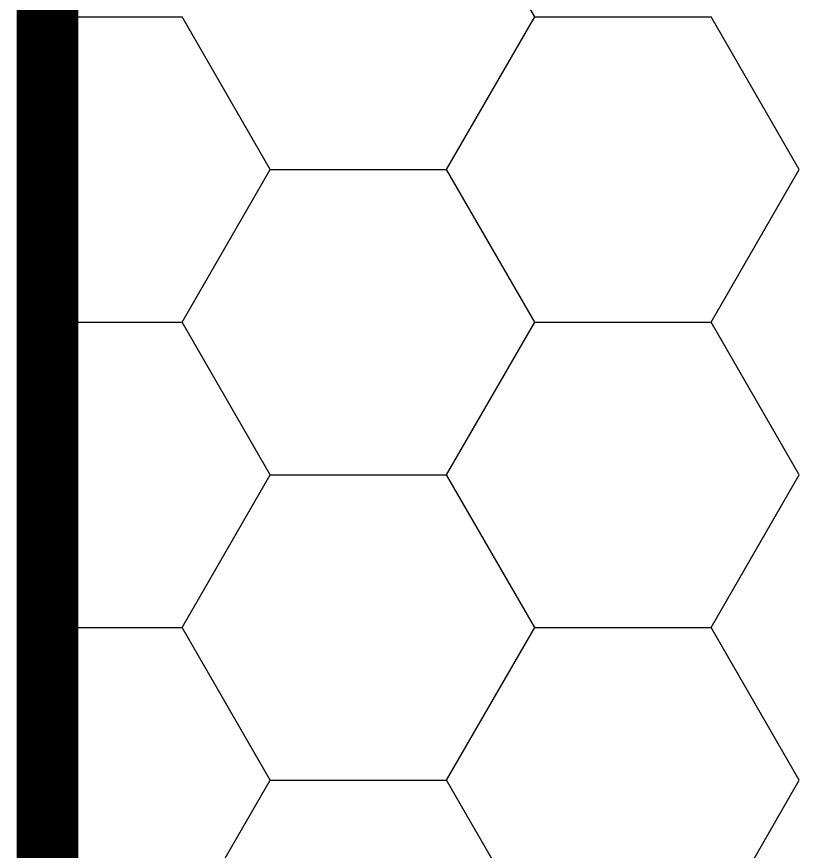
# Model space of a CAD drawing. Extents: x 0 to 21025, y 0 to 14850.
# Drawn here: x 5964.1 to 6075, y 4449.9 to 4568.3 of the extents above; entities that cross this region are included whole.
import ezdxf

# ---------------------------------------------------------------- set-up
doc = ezdxf.new("R2010")
doc.units = 0
doc.header["$LTSCALE"] = 175
doc.layers.get('0').update_dxf_attribs({"linetype": 'CONTINUOUS'})
doc.layers.add('DAEMMUNG', color=4, linetype='CONTINUOUS')
doc.layers.add('SCHRAFFUR', color=2, linetype='CONTINUOUS')

# ---------------------------------------------------------------- blocks, each defined once
blk = doc.blocks.new('*X38')
at = {"color": 0}
for p, q in [((6037.499972, 4568.283989), (6024.999972, 4589.934624)), ((5968.4375, 4568.283985), (5987.5, 4568.283985)), ((5999.999972, 4546.633354), (5987.499972, 4568.283989)), ((6024.999989, 4546.633376), (6037.499989, 4568.284011)), ((6037.5, 4568.283985), (6062.5, 4568.283985)), ((6074.999971, 4546.633353), (6062.499971, 4568.283989)), ((5987.499989, 4524.982741), (5999.999989, 4546.633376)), ((6000, 4546.63335), (6025, 4546.63335)), ((6037.499972, 4524.982718), (6024.999972, 4546.633354)), ((6062.499989, 4524.982741), (6074.999989, 4546.633376)), ((5968.4375, 4524.982715), (5987.5, 4524.982715)), ((5999.999972, 4503.332083), (5987.499972, 4524.982719)), ((6024.999989, 4503.332106), (6037.499989, 4524.982741)), ((6037.5, 4524.982715), (6062.5, 4524.982715)), ((6074.999972, 4503.332083), (6062.499972, 4524.982718)), ((5987.499989, 4481.681471), (5999.999989, 4503.332106)), ((6000, 4503.33208), (6025, 4503.33208)), ((6037.499972, 4481.681448), (6024.999972, 4503.332083)), ((6062.499989, 4481.681471), (6074.999989, 4503.332106)), ((5968.4375, 4481.681445), (5987.5, 4481.681445)), ((5999.999972, 4460.030813), (5987.499972, 4481.681448)), ((6024.999989, 4460.030836), (6037.499989, 4481.681471)), ((6037.5, 4481.681445), (6062.5, 4481.681445)), ((6074.999972, 4460.030813), (6062.499972, 4481.681448)), ((5987.499989, 4438.380201), (5999.999989, 4460.030836)), ((6000, 4460.03081), (6025, 4460.03081)), ((6037.499972, 4438.380178), (6024.999972, 4460.030813)), ((6062.499989, 4438.380201), (6074.999989, 4460.030836))]:
    blk.add_line(p, q, dxfattribs=at)

msp = doc.modelspace()

# ---------------------------------------------------------------- linework, layer by layer
at = {"layer": 'DAEMMUNG', "const_width": 8.75}
msp.add_lwpolyline([(5968.4375, 4280), (5968.4375, 5790)], dxfattribs=at)

# ---------------------------------------------------------------- block references
at = {"layer": 'SCHRAFFUR'}
msp.add_blockref('*X38', (0, 0), dxfattribs=at)

doc.saveas('drawing.dxf')
